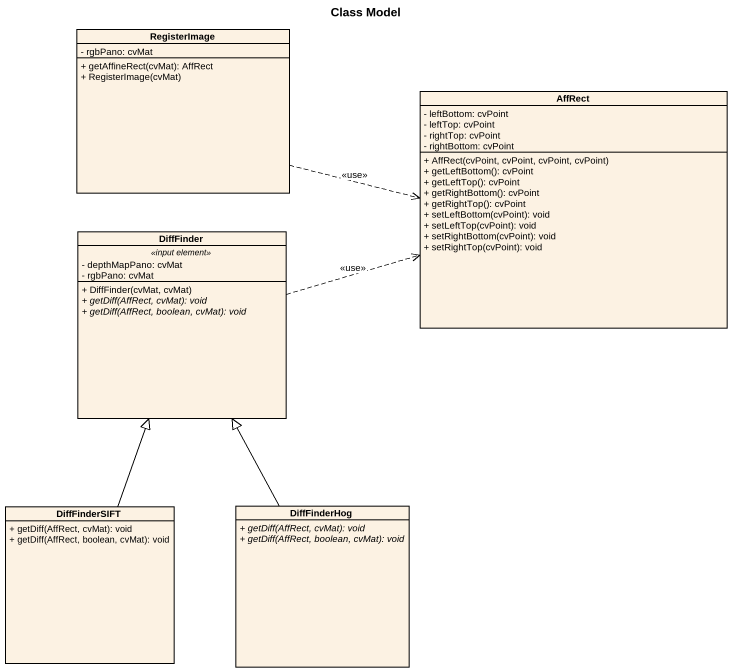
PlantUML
@startuml
title Class Model
hide circle
hide empty members
skinparam classAttributeIconSize 0
class RegisterImage {
  - rgbPano: cvMat
  + getAffineRect(cvMat): AffRect
  + RegisterImage(cvMat)
}
class AffRect {
  - leftBottom: cvPoint
  - leftTop: cvPoint
  - rightTop: cvPoint
  - rightBottom: cvPoint
  + AffRect(cvPoint, cvPoint, cvPoint, cvPoint)
  + getLeftBottom(): cvPoint
  + getLeftTop(): cvPoint
  + getRightBottom(): cvPoint
  + getRightTop(): cvPoint
  + setLeftBottom(cvPoint): void
  + setLeftTop(cvPoint): void
  + setRightBottom(cvPoint): void
  + setRightTop(cvPoint): void
}
class DiffFinder {
  .. <<input element>> ..
  - depthMapPano: cvMat
  - rgbPano: cvMat
  --
  + DiffFinder(cvMat, cvMat)
  {abstract} + getDiff(AffRect, cvMat): void
  {abstract} + getDiff(AffRect, boolean, cvMat): void
}
class DiffFinderSIFT {
  + getDiff(AffRect, cvMat): void
  + getDiff(AffRect, boolean, cvMat): void
}
class DiffFinderHog {
  {abstract} + getDiff(AffRect, cvMat): void
  {abstract} + getDiff(AffRect, boolean, cvMat): void
}
RegisterImage .right.> AffRect : <<use>>
DiffFinder .right.> AffRect : <<use>>
DiffFinderSIFT -up-|> DiffFinder
DiffFinderHog -up-|> DiffFinder
@enduml
